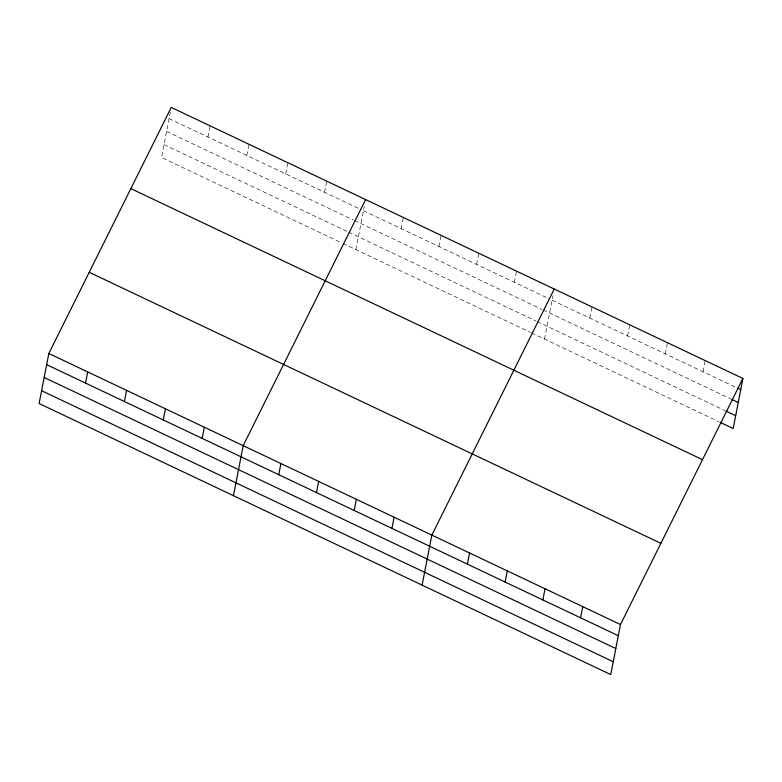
<?xml version="1.0" encoding="UTF-8"?>
<svg xmlns="http://www.w3.org/2000/svg" width="782" height="782" viewBox="0 0 782 782"><rect width="100%" height="100%" fill="white"/><g stroke="black" fill="none" stroke-linecap="round" stroke-linejoin="round"><path stroke-width="0.59" stroke-dasharray="3.91 2.93" d="M170.378 111.885L161.522 157.465L341.842 242.967M207.944 137.016L210.114 125.853M246.819 155.452L248.989 144.289M285.694 173.878L287.864 162.715M324.569 192.313L326.739 181.15M355.878 249.624L364.304 206.272M401.166 228.627L403.336 217.464M438.898 246.516L441.068 235.353M476.629 264.404L478.799 253.251M514.351 282.302L516.521 271.139M544.526 339.065L552.952 295.723M589.814 318.078L591.984 306.915M627.545 335.967L629.715 324.804M665.267 353.855L667.437 342.692M702.998 371.743L705.168 360.58M169.078 118.59L361.274 209.713M363.435 210.739L549.932 299.164M552.082 300.19L736.419 387.589M166.586 131.415L353.386 219.986M354.461 220.504L542.043 309.437M543.119 309.946L730.691 398.888M164.015 144.631L347.579 231.668M348.655 232.186L536.237 321.128M537.322 321.637L724.885 410.57M342.927 243.476L530.509 332.418M531.594 332.937L719.157 421.869"/><path stroke-width="1.17" d="M48.826 353.493L39.1 403.532L610.752 674.573L620.478 624.535L742.9 378.468L171.248 107.427L48.826 353.493L620.478 624.535M85.531 383.082L87.701 371.919M124.406 401.518L126.576 390.355M163.272 419.944L165.442 408.781M202.147 438.379L204.317 427.216M233.466 495.69L243.192 445.642L365.605 199.576M278.754 474.694L280.924 463.531M316.475 492.582L318.645 481.419M354.207 510.47L356.377 499.307M391.938 528.368L394.108 517.205M422.114 585.132L431.84 535.093L554.252 289.027M467.392 564.145L469.562 552.982M505.123 582.033L507.293 570.87M542.855 599.921L545.025 588.758M580.586 617.809L582.756 606.646M742.9 378.468L733.174 428.507L720.242 422.378M737.494 388.097L740.73 389.632M731.766 399.397L738.237 402.466M725.97 411.078L735.667 415.682M130.848 188.628L702.5 459.669M89.226 272.292L660.878 543.334M46.656 364.656L618.308 635.698M44.163 377.481L615.815 648.532M41.593 390.697L613.244 661.748"/></g></svg>
